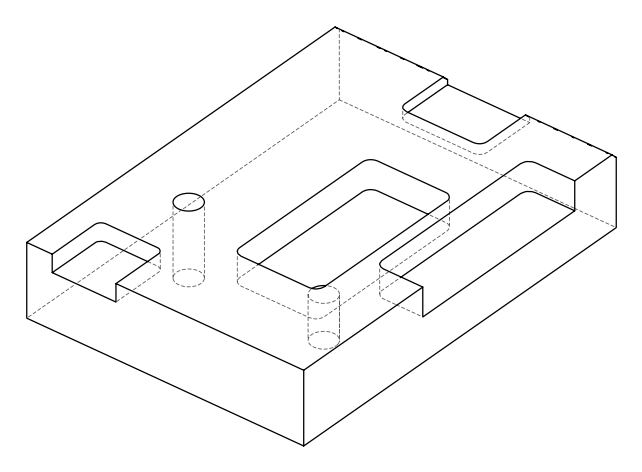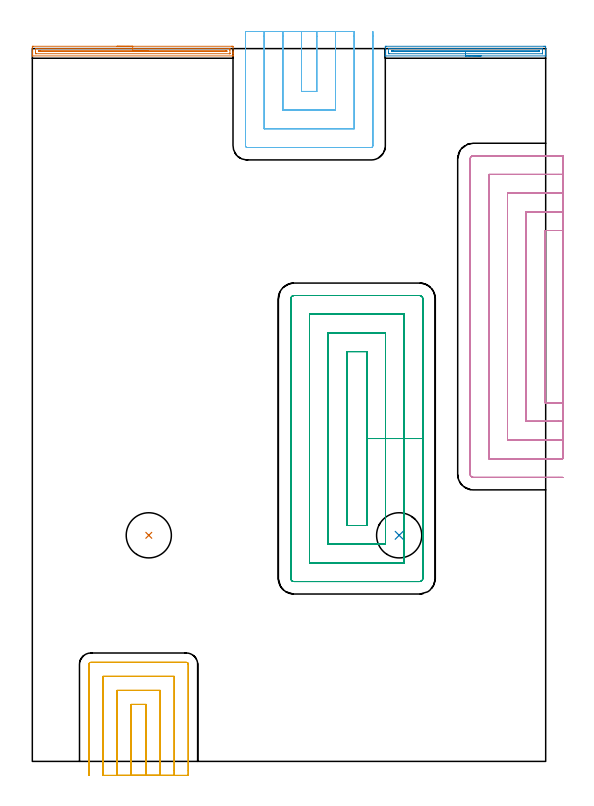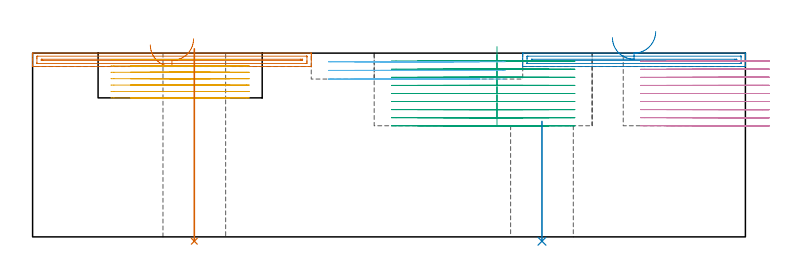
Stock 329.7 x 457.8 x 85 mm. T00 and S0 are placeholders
(PLAN: 8 operations, 4 tool changes, 98.2 min)
(1 AREA_MILL | FG_CHAMFER_SURFACE | UGT0205_001 | 3.25 min | 2551 mm3)
(2 AREA_MILL_1 | FG_CHAMFER_SURFACE_1 | UGT0205_001 | 2.63 min | 2055 mm3)
(3 MILL_RECTANGULAR_POCKET | POCKET_RECTANGULAR_STRAIGHT | NXT0201_012 | Follow Part, ap 4, ae 75% | 29.87 min | 673447 mm3)
(4 MILL_SLOT | SLOT_PARTIAL_RECTANGULAR | NXT0201_012 | Follow Part, ap 4, ae 75% | 44.14 min | 421218 mm3)
(5 MILL_SLOT_1 | SLOT_PARTIAL_RECTANGULAR_1 | NXT0201_011 | Follow Part, ap 3, ae 75% | 12.13 min | 108891 mm3)
(6 MILL_SLOT_2 | SLOT_PARTIAL_RECTANGULAR_2 | NXT0201_012 | Follow Part, ap 4, ae 75% | 5.61 min | 83360 mm3)
(7 INDEXABLE_INSERT_DRILL_THROUGH_HOLE_FROM_SOLID | STEP1HOLE | NXT0302_029 | 0.36 min | 56103 mm3)
(8 INDEXABLE_INSERT_DRILL_THROUGH_HOLE_FROM_SOLID_1 | STEP1HOLE_1 | NXT0302_029 | 0.23 min | 33909 mm3)
(TOOL UGT0205_001 | Chamfer Mill 20 x 3 x 45 deg. | D20 FL50 Z2)
(TOOL NXT0201_012 | ENDMILL 16mm [2P460-1600-NA 1630] | D16 FL38 Z6)
(TOOL NXT0201_011 | ENDMILL 12mm [2P460-1200-NA 1630] | D12 FL38 Z6)
(TOOL NXT0302_029 | Index. Insert Drill 29mm [880-D2900L32-05] | D29 PA176 FL145 Z2)
(OP 1 AREA_MILL)
G17 G21 G94 G90
T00 M6
G54
G17 G0 G90 X54.45 Y459.3 S1061 M3
G43 Z95. H0
Z88.8
G94 G1 X54.488 Z87.928 F250.
X54.602 Z87.063
X54.791 Z86.212
X55.053 Z85.38
X55.387 Z84.574
X55.79 Z83.8
X56.259 Z83.064
X56.79 Z82.372
X57.379 Z81.729
X58.022 Z81.14
X58.714 Z80.608
X59.45 Z80.14
X60.224 Z79.737
X61.03 Z79.403
X61.862 Z79.141
X62.714 Z78.952
X63.578 Z78.838
X64.45 Z78.8
X127.828
X128.289 Y459.299 Z78.801
X128.744 Y459.295 Z78.803
X128.891 Y459.291 Z78.805
X128.9 Y458.845 Z79.251
Y456.2 Z81.894
Y455.643 Z82.453
Y455.318 Z82.778
Y454.762 Z83.334
Y454.437 Z83.658
Y453.786 Z84.313
Y453.435 Z84.664
X128.894 Y453.105 Z84.986
X128.893 Y453.103 Z84.988
X128.737 Y453.1 Z85.
X0.163
X0.007 Y453.103 Z84.988
X0.006 Y453.105 Z84.986
X0. Y453.435 Z84.665
Y453.786 Z84.313
Y454.437 Z83.658
Y455.643 Z82.453
Y456.2 Z81.894
Y458.567 Z79.529
X0.003 Y458.845 Z79.251
X0.01 Y459.291 Z78.805
X0.156 Y459.295 Z78.803
X0.611 Y459.3 Z78.8
X64.45
Y457.886 Z80.214
X126.503 Y457.885 Z80.215
X126.583 Y457.884 Z80.216
X126.872 Y457.879 Z80.221
X126.89 Y457.785 Z80.315
X126.897 Y457.575 Z80.525
X126.899 Y457.082 Z81.018
X126.9 Y456.69 Z81.41
X126.899 Y454.928 Z83.172
X126.891 Y454.536 Z83.564
X126.888 Y454.52 Z83.58
X126.883 Y454.518 Z83.582
X126.859 Y454.516 Z83.584
X126.809 Y454.515 Z83.585
X126.707 Y454.514 Z83.586
X2.397 Y454.515 Z83.585
X2.317 Y454.516 Z83.584
X2.028 Y454.521 Z83.579
X2.01 Y454.615 Z83.485
X2.003 Y454.825 Z83.275
X2.001 Y455.318 Z82.782
X2. Y455.71 Z82.39
X2.001 Y457.472 Z80.628
X2.009 Y457.865 Z80.235
X2.012 Y457.88 Z80.22
X2.017 Y457.882 Z80.218
X2.041 Y457.884 Z80.216
X2.091 Y457.885 Z80.215
X2.193 Y457.886 Z80.214
X64.45
Y456.472 Z81.628
X124.099 Y456.471 Z81.629
X124.718 Y456.469 Z81.631
X124.809 Y456.468 Z81.632
X124.874 Y456.465 Z81.635
X124.89 Y456.38 Z81.72
X124.895 Y456.2 Z81.9
X124.896 Y456.023 Z82.077
X124.89 Y455.961 Z82.139
X124.881 Y455.935 Z82.165
X124.854 Y455.934 Z82.166
X124.718 Y455.931 Z82.169
X124.099 Y455.929 Z82.171
X123.825
X4.457
X4.182 Y455.931 Z82.169
X4.091 Y455.932 Z82.168
X4.026 Y455.935 Z82.165
X4.01 Y456.02 Z82.08
X4.005 Y456.2 Z81.9
X4.004 Y456.377 Z81.723
X4.01 Y456.439 Z81.661
X4.019 Y456.465 Z81.635
X4.046 Y456.466 Z81.634
X4.182 Y456.469 Z81.631
X4.801 Y456.471 Z81.629
X5.075 Y456.472 Z81.628
X64.45
X65.322 Z81.666
X66.187 Z81.78
X67.038 Z81.969
X67.87 Z82.232
X68.676 Z82.565
X69.45 Z82.968
X70.186 Z83.437
X70.878 Z83.968
X71.521 Z84.557
X72.11 Z85.201
X72.642 Z85.893
X73.11 Z86.628
X73.513 Z87.402
X73.847 Z88.208
X74.109 Z89.04
X74.298 Z89.892
X74.412 Z90.757
X74.45 Z91.628
G0 Z95.
M5
M2
(OP 2 AREA_MILL_1)
G17 G21 G94 G90
T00 M6
G54
G17 G0 G90 X288.2 Y453.1 S1061 M3
G43 Z95. H0
G94 G1 X288.162 Z94.128 F250.
X288.048 Z93.263
X287.859 Z92.412
X287.597 Z91.58
X287.263 Z90.774
X286.86 Z90.
X286.392 Z89.264
X285.86 Z88.572
X285.271 Z87.929
X284.628 Z87.339
X283.936 Z86.808
X283.2 Z86.34
X282.426 Z85.937
X281.62 Z85.603
X280.788 Z85.341
X279.936 Z85.152
X279.072 Z85.038
X278.2 Z85.
X226.864
X226.708 Y453.102 Z84.988
X226.706 Y453.105 Z84.986
X226.7 Y453.433 Z84.666
Y453.789 Z84.31
Y454.437 Z83.658
Y455.642 Z82.455
Y456.2 Z81.894
Y458.566 Z79.53
X226.703 Y458.845 Z79.251
X226.709 Y459.291 Z78.805
X226.855 Y459.295 Z78.803
X227.31 Y459.3 Z78.8
X328.629
X329.09 Y459.299 Z78.801
X329.545 Y459.295 Z78.803
X329.69 Y459.291 Z78.805
X329.7 Y458.845 Z79.251
Y456.2 Z81.894
Y455.642 Z82.455
Y455.318 Z82.778
Y454.76 Z83.336
Y454.437 Z83.658
Y453.789 Z84.31
Y453.434 Z84.665
X329.694 Y453.105 Z84.986
X329.693 Y453.102 Z84.988
X329.537 Y453.1 Z85.
X278.2
Y454.514 Z83.586
X229.096 Y454.515 Z83.585
X229.016 Y454.516 Z83.584
X228.728 Y454.521 Z83.579
X228.71 Y454.615 Z83.485
X228.703 Y454.824 Z83.276
X228.701 Y455.318 Z82.782
X228.7 Y455.709 Z82.391
X228.701 Y457.472 Z80.628
X228.709 Y457.863 Z80.237
X228.711 Y457.88 Z80.22
X228.716 Y457.882 Z80.218
X228.74 Y457.884 Z80.216
X228.791 Y457.885 Z80.215
X228.892 Y457.886 Z80.214
X327.304 Y457.885 Z80.215
X327.384 Y457.884 Z80.216
X327.672 Y457.879 Z80.221
X327.69 Y457.785 Z80.315
X327.697 Y457.576 Z80.524
X327.699 Y457.082 Z81.018
X327.7 Y456.691 Z81.409
X327.699 Y454.929 Z83.171
X327.691 Y454.537 Z83.563
X327.689 Y454.52 Z83.58
X327.684 Y454.518 Z83.582
X327.66 Y454.516 Z83.584
X327.609 Y454.515 Z83.585
X327.508 Y454.514 Z83.586
X278.2
Y455.928 Z82.172
X231.156 Y455.929 Z82.171
X230.882 Y455.931 Z82.169
X230.79 Y455.932 Z82.168
X230.725 Y455.935 Z82.165
X230.71 Y456.021 Z82.079
X230.705 Y456.2 Z81.9
X230.704 Y456.376 Z81.724
X230.71 Y456.438 Z81.662
X230.718 Y456.465 Z81.635
X230.745 Y456.466 Z81.634
X230.882 Y456.469 Z81.631
X231.5 Y456.471 Z81.629
X231.774 Y456.472 Z81.628
X325.244 Y456.471 Z81.629
X325.518 Y456.47 Z81.63
X325.61 Y456.468 Z81.632
X325.675 Y456.465 Z81.635
X325.69 Y456.379 Z81.721
X325.695 Y456.2 Z81.9
X325.696 Y456.024 Z82.076
X325.69 Y455.962 Z82.138
X325.682 Y455.935 Z82.165
X325.655 Y455.934 Z82.166
X325.518 Y455.931 Z82.169
X324.9 Y455.929 Z82.171
X324.626 Y455.928 Z82.172
X278.2
X277.328 Z82.21
X276.464 Z82.323
X275.612 Z82.512
X274.78 Z82.775
X273.974 Z83.108
X273.2 Z83.511
X272.464 Z83.98
X271.772 Z84.511
X271.129 Y455.929 Z85.1
X270.54 Z85.744
X270.008 Z86.436
X269.54 Z87.172
X269.137 Z87.945
X268.803 Z88.751
X268.541 Z89.583
X268.352 Z90.435
X268.238 Z91.3
X268.2 Z92.172
G0 Z95.
M5
M2
(OP 3 MILL_RECTANGULAR_POCKET)
G17 G21 G94 G90
T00 M6
G54
G17 G0 G90 X214.8 Y182.221 S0 M3
G43 Z95. H1
Z88.
G94 G1 Y207.35 Z81.267 F250.
Y263.2 F500.
X202.
Y151.5
X214.8
Y207.35
X226.8
Y275.2
X190.
Y139.5
X226.8
Y207.35
X238.8
Y287.2
X178.
Y127.5
X238.8
Y207.35
X250.8
Y297.1
G3 X248.7 Y299.2 R2.1
G1 X168.1
G3 X166. Y297.1 R2.1
G1 Y117.6
G3 X168.1 Y115.5 R2.1
G1 X248.7
G3 X250.8 Y117.6 R2.1
G1 Y207.35
Y208.35
G0 X214.8 Y182.221 Z84.267
G1 Y207.35 Z77.533 F250.
Y263.2 F500.
X202.
Y151.5
X214.8
Y207.35
X226.8
Y275.2
X190.
Y139.5
X226.8
Y207.35
X238.8
Y287.2
X178.
Y127.5
X238.8
Y207.35
X250.8
Y297.1
G3 X248.7 Y299.2 R2.1
G1 X168.1
G3 X166. Y297.1 R2.1
G1 Y117.6
G3 X168.1 Y115.5 R2.1
G1 X248.7
G3 X250.8 Y117.6 R2.1
G1 Y207.35
Y208.35
G0 X214.8 Y182.221 Z80.533
G1 Y207.35 Z73.8 F250.
Y263.2 F500.
X202.
Y151.5
X214.8
Y207.35
X226.8
Y275.2
X190.
Y139.5
X226.8
Y207.35
X238.8
Y287.2
X178.
Y127.5
X238.8
Y207.35
X250.8
Y297.1
G3 X248.7 Y299.2 R2.1
G1 X168.1
G3 X166. Y297.1 R2.1
G1 Y117.6
G3 X168.1 Y115.5 R2.1
G1 X248.7
G3 X250.8 Y117.6 R2.1
G1 Y207.35
Y208.35
G0 X214.8 Y182.221 Z76.8
G1 Y207.35 Z70.067 F250.
Y263.2 F500.
X202.
Y151.5
X214.8
Y207.35
X226.8
Y275.2
X190.
Y139.5
X226.8
Y207.35
X238.8
Y287.2
X178.
Y127.5
X238.8
Y207.35
X250.8
Y297.1
G3 X248.7 Y299.2 R2.1
G1 X168.1
G3 X166. Y297.1 R2.1
G1 Y117.6
G3 X168.1 Y115.5 R2.1
G1 X248.7
G3 X250.8 Y117.6 R2.1
G1 Y207.35
Y208.35
G0 X214.8 Y182.221 Z73.067
G1 Y207.35 Z66.333 F250.
Y263.2 F500.
X202.
Y151.5
X214.8
Y207.35
X226.8
Y275.2
X190.
Y139.5
X226.8
Y207.35
X238.8
Y287.2
X178.
Y127.5
X238.8
Y207.35
X250.8
Y297.1
G3 X248.7 Y299.2 R2.1
G1 X168.1
G3 X166. Y297.1 R2.1
G1 Y117.6
G3 X168.1 Y115.5 R2.1
G1 X248.7
G3 X250.8 Y117.6 R2.1
G1 Y207.35
Y208.35
G0 X214.8 Y182.221 Z69.333
G1 Y207.35 Z62.6 F250.
Y263.2 F500.
X202.
Y151.5
X214.8
Y207.35
X226.8
Y275.2
X190.
Y139.5
X226.8
Y207.35
X238.8
Y287.2
X178.
Y127.5
X238.8
Y207.35
X250.8
Y297.1
G3 X248.7 Y299.2 R2.1
G1 X168.1
G3 X166. Y297.1 R2.1
G1 Y117.6
G3 X168.1 Y115.5 R2.1
G1 X248.7
G3 X250.8 Y117.6 R2.1
G1 Y207.35
Y208.35
G0 X214.8 Y182.221 Z65.6
G1 Y207.35 Z58.867 F250.
Y263.2 F500.
X202.
Y151.5
X214.8
Y207.35
X226.8
Y275.2
X190.
Y139.5
X226.8
Y207.35
X238.8
Y287.2
X178.
Y127.5
X238.8
Y207.35
X250.8
Y297.1
G3 X248.7 Y299.2 R2.1
G1 X168.1
G3 X166. Y297.1 R2.1
G1 Y117.6
G3 X168.1 Y115.5 R2.1
G1 X248.7
G3 X250.8 Y117.6 R2.1
G1 Y207.35
Y208.35
G0 X214.8 Y182.221 Z61.867
G1 Y207.35 Z55.133 F250.
Y263.2 F500.
X202.
Y151.5
X214.8
Y207.35
X226.8
Y275.2
X190.
Y139.5
X226.8
Y207.35
X238.8
Y287.2
X178.
Y127.5
X238.8
Y207.35
X250.8
Y297.1
G3 X248.7 Y299.2 R2.1
G1 X168.1
G3 X166. Y297.1 R2.1
G1 Y117.6
G3 X168.1 Y115.5 R2.1
G1 X248.7
G3 X250.8 Y117.6 R2.1
G1 Y207.35
Y208.35
G0 X214.8 Y182.221 Z58.133
G1 Y207.35 Z51.4 F250.
Y263.2 F500.
X202.
Y151.5
X214.8
Y207.35
X226.8
Y275.2
X190.
Y139.5
X226.8
Y207.35
X238.8
Y287.2
X178.
Y127.5
X238.8
Y207.35
X250.8
Y297.1
G3 X248.7 Y299.2 R2.1
G1 X168.1
G3 X166. Y297.1 R2.1
G1 Y117.6
G3 X168.1 Y115.5 R2.1
G1 X248.7
G3 X250.8 Y117.6 R2.1
G1 Y207.35
Y208.35
G0 Z95.
M5
M2
(OP 4 MILL_SLOT)
G17 G21 G94 G90
T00 M6
G54
G17 G0 G90 X340.7 Y341. S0 M3
G43 Z95. H1
Z81.267
G94 G1 X337.7 F250.
X329.2 F500.
Y230.4
X337.7
X340.7 F250.
Y353.
X337.7
X317.2 F500.
Y218.4
X337.7
X340.7 F250.
Y365.
X337.7
X305.2 F500.
Y206.4
X337.7
X340.7 F250.
Y377.
X337.7
X293.2 F500.
Y194.4
X337.7
X340.7 F250.
Y389.
X337.7
X283.2 F500.
G3 X281.2 Y387. R2.
G1 Y184.4
G3 X283.2 Y182.4 R2.
G1 X337.7
X340.7 F250.
G0 Y341. Z77.533
G1 X337.7
X329.2 F500.
Y230.4
X337.7
X340.7 F250.
Y353.
X337.7
X317.2 F500.
Y218.4
X337.7
X340.7 F250.
Y365.
X337.7
X305.2 F500.
Y206.4
X337.7
X340.7 F250.
Y377.
X337.7
X293.2 F500.
Y194.4
X337.7
X340.7 F250.
Y389.
X337.7
X283.2 F500.
G3 X281.2 Y387. R2.
G1 Y184.4
G3 X283.2 Y182.4 R2.
G1 X337.7
X340.7 F250.
G0 Y341. Z73.8
G1 X337.7
X329.2 F500.
Y230.4
X337.7
X340.7 F250.
Y353.
X337.7
X317.2 F500.
Y218.4
X337.7
X340.7 F250.
Y365.
X337.7
X305.2 F500.
Y206.4
X337.7
X340.7 F250.
Y377.
X337.7
X293.2 F500.
Y194.4
X337.7
X340.7 F250.
Y389.
X337.7
X283.2 F500.
G3 X281.2 Y387. R2.
G1 Y184.4
G3 X283.2 Y182.4 R2.
G1 X337.7
X340.7 F250.
G0 Y341. Z70.067
G1 X337.7
X329.2 F500.
Y230.4
X337.7
X340.7 F250.
Y353.
X337.7
X317.2 F500.
Y218.4
X337.7
X340.7 F250.
Y365.
X337.7
X305.2 F500.
Y206.4
X337.7
X340.7 F250.
Y377.
X337.7
X293.2 F500.
Y194.4
X337.7
X340.7 F250.
Y389.
X337.7
X283.2 F500.
G3 X281.2 Y387. R2.
G1 Y184.4
G3 X283.2 Y182.4 R2.
G1 X337.7
X340.7 F250.
G0 Y341. Z66.333
G1 X337.7
X329.2 F500.
Y230.4
X337.7
X340.7 F250.
Y353.
X337.7
X317.2 F500.
Y218.4
X337.7
X340.7 F250.
Y365.
X337.7
X305.2 F500.
Y206.4
X337.7
X340.7 F250.
Y377.
X337.7
X293.2 F500.
Y194.4
X337.7
X340.7 F250.
Y389.
X337.7
X283.2 F500.
G3 X281.2 Y387. R2.
G1 Y184.4
G3 X283.2 Y182.4 R2.
G1 X337.7
X340.7 F250.
G0 Y341. Z62.6
G1 X337.7
X329.2 F500.
Y230.4
X337.7
X340.7 F250.
Y353.
X337.7
X317.2 F500.
Y218.4
X337.7
X340.7 F250.
Y365.
X337.7
X305.2 F500.
Y206.4
X337.7
X340.7 F250.
Y377.
X337.7
X293.2 F500.
Y194.4
X337.7
X340.7 F250.
Y389.
X337.7
X283.2 F500.
G3 X281.2 Y387. R2.
G1 Y184.4
G3 X283.2 Y182.4 R2.
G1 X337.7
X340.7 F250.
G0 Y341. Z58.867
G1 X337.7
X329.2 F500.
Y230.4
X337.7
X340.7 F250.
Y353.
X337.7
X317.2 F500.
Y218.4
X337.7
X340.7 F250.
Y365.
X337.7
X305.2 F500.
Y206.4
X337.7
X340.7 F250.
Y377.
X337.7
X293.2 F500.
Y194.4
X337.7
X340.7 F250.
Y389.
X337.7
X283.2 F500.
G3 X281.2 Y387. R2.
G1 Y184.4
G3 X283.2 Y182.4 R2.
G1 X337.7
X340.7 F250.
G0 Y341. Z55.133
G1 X337.7
X329.2 F500.
Y230.4
X337.7
X340.7 F250.
Y353.
X337.7
X317.2 F500.
Y218.4
X337.7
X340.7 F250.
Y365.
X337.7
X305.2 F500.
Y206.4
X337.7
X340.7 F250.
Y377.
X337.7
X293.2 F500.
Y194.4
X337.7
X340.7 F250.
Y389.
X337.7
X283.2 F500.
G3 X281.2 Y387. R2.
G1 Y184.4
G3 X283.2 Y182.4 R2.
G1 X337.7
X340.7 F250.
G0 Y341. Z51.4
G1 X337.7
X329.2 F500.
Y230.4
X337.7
X340.7 F250.
Y353.
X337.7
X317.2 F500.
Y218.4
X337.7
X340.7 F250.
Y365.
X337.7
X305.2 F500.
Y206.4
X337.7
X340.7 F250.
Y377.
X337.7
X293.2 F500.
Y194.4
X337.7
X340.7 F250.
Y389.
X337.7
X283.2 F500.
G3 X281.2 Y387. R2.
G1 Y184.4
G3 X283.2 Y182.4 R2.
G1 X337.7
X340.7 F250.
G0 Z95.
M5
M2
(OP 5 MILL_SLOT_1)
G17 G21 G94 G90
T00 M6
G54
G17 G0 G90 X73.2 Y-9. S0 M3
G43 Z95. H1
Z82.043
G94 G1 Y-6. F250.
Y36.6 F500.
X63.3
Y-6.
Y-9. F250.
X82.2
Y-6.
Y45.6 F500.
X54.3
Y-6.
Y-9. F250.
X91.2
Y-6.
Y54.6 F500.
X45.3
Y-6.
Y-9. F250.
X100.2
Y-6.
Y62.3 F500.
G3 X98.9 Y63.6 R1.3
G1 X37.6
G3 X36.3 Y62.3 R1.3
G1 Y-6.
Y-9. F250.
G0 X73.2 Z79.086
G1 Y-6.
Y36.6 F500.
X63.3
Y-6.
Y-9. F250.
X82.2
Y-6.
Y45.6 F500.
X54.3
Y-6.
Y-9. F250.
X91.2
Y-6.
Y54.6 F500.
X45.3
Y-6.
Y-9. F250.
X100.2
Y-6.
Y62.3 F500.
G3 X98.9 Y63.6 R1.3
G1 X37.6
G3 X36.3 Y62.3 R1.3
G1 Y-6.
Y-9. F250.
G0 X73.2 Z76.129
G1 Y-6.
Y36.6 F500.
X63.3
Y-6.
Y-9. F250.
X82.2
Y-6.
Y45.6 F500.
X54.3
Y-6.
Y-9. F250.
X91.2
Y-6.
Y54.6 F500.
X45.3
Y-6.
Y-9. F250.
X100.2
Y-6.
Y62.3 F500.
G3 X98.9 Y63.6 R1.3
G1 X37.6
G3 X36.3 Y62.3 R1.3
G1 Y-6.
Y-9. F250.
G0 X73.2 Z73.171
G1 Y-6.
Y36.6 F500.
X63.3
Y-6.
Y-9. F250.
X82.2
Y-6.
Y45.6 F500.
X54.3
Y-6.
Y-9. F250.
X91.2
Y-6.
Y54.6 F500.
X45.3
Y-6.
Y-9. F250.
X100.2
Y-6.
Y62.3 F500.
G3 X98.9 Y63.6 R1.3
G1 X37.6
G3 X36.3 Y62.3 R1.3
G1 Y-6.
Y-9. F250.
G0 X73.2 Z70.214
G1 Y-6.
Y36.6 F500.
X63.3
Y-6.
Y-9. F250.
X82.2
Y-6.
Y45.6 F500.
X54.3
Y-6.
Y-9. F250.
X91.2
Y-6.
Y54.6 F500.
X45.3
Y-6.
Y-9. F250.
X100.2
Y-6.
Y62.3 F500.
G3 X98.9 Y63.6 R1.3
G1 X37.6
G3 X36.3 Y62.3 R1.3
G1 Y-6.
Y-9. F250.
G0 X73.2 Z67.257
G1 Y-6.
Y36.6 F500.
X63.3
Y-6.
Y-9. F250.
X82.2
Y-6.
Y45.6 F500.
X54.3
Y-6.
Y-9. F250.
X91.2
Y-6.
Y54.6 F500.
X45.3
Y-6.
Y-9. F250.
X100.2
Y-6.
Y62.3 F500.
G3 X98.9 Y63.6 R1.3
G1 X37.6
G3 X36.3 Y62.3 R1.3
G1 Y-6.
Y-9. F250.
G0 X73.2 Z64.3
G1 Y-6.
Y36.6 F500.
X63.3
Y-6.
Y-9. F250.
X82.2
Y-6.
Y45.6 F500.
X54.3
Y-6.
Y-9. F250.
X91.2
Y-6.
Y54.6 F500.
X45.3
Y-6.
Y-9. F250.
X100.2
Y-6.
Y62.3 F500.
G3 X98.9 Y63.6 R1.3
G1 X37.6
G3 X36.3 Y62.3 R1.3
G1 Y-6.
Y-9. F250.
G0 Z95.
M5
M2
(OP 6 MILL_SLOT_2)
G17 G21 G94 G90
T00 M6
G54
G17 G0 G90 X172.9 Y468.8 S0 M3
G43 Z95. H1
Z81.
G94 G1 Y465.8 F250.
Y430.3 F500.
X182.7
Y465.8
Y468.8 F250.
X160.9
Y465.8
Y418.3 F500.
X194.7
Y465.8
Y468.8 F250.
X148.9
Y465.8
Y406.3 F500.
X206.7
Y465.8
Y468.8 F250.
X136.9
Y465.8
Y395.4 F500.
G3 X138. Y394.3 R1.1
G1 X217.6
G3 X218.7 Y395.4 R1.1
G1 Y465.8
Y468.8 F250.
G0 X172.9 Z77.
G1 Y465.8
Y430.3 F500.
X182.7
Y465.8
Y468.8 F250.
X160.9
Y465.8
Y418.3 F500.
X194.7
Y465.8
Y468.8 F250.
X148.9
Y465.8
Y406.3 F500.
X206.7
Y465.8
Y468.8 F250.
X136.9
Y465.8
Y395.4 F500.
G3 X138. Y394.3 R1.1
G1 X217.6
G3 X218.7 Y395.4 R1.1
G1 Y465.8
Y468.8 F250.
G0 X172.9 Z73.
G1 Y465.8
Y430.3 F500.
X182.7
Y465.8
Y468.8 F250.
X160.9
Y465.8
Y418.3 F500.
X194.7
Y465.8
Y468.8 F250.
X148.9
Y465.8
Y406.3 F500.
X206.7
Y465.8
Y468.8 F250.
X136.9
Y465.8
Y395.4 F500.
G3 X138. Y394.3 R1.1
G1 X217.6
G3 X218.7 Y395.4 R1.1
G1 Y465.8
Y468.8 F250.
G0 Z95.
M5
M2
(OP 7 INDEXABLE_INSERT_DRILL_THROUGH_HOLE_FROM_SOLID)
G17 G21 G94 G90
T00 M6
G54
G17 G0 G90 X74.8 Y145.2 S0 M3
G43 Z95. H1
G94 G81 G98 Z-2.006 F250. R87.
G80
M5
M2
(OP 8 INDEXABLE_INSERT_DRILL_THROUGH_HOLE_FROM_SOLID_1)
G17 G21 G94 G90
T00 M6
G54
G17 G0 G90 X235.6 Y145.2 S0 M3
G43 Z95. H1
G94 G81 G98 Z-2.006 F250. R53.4
G80
M5
M2
